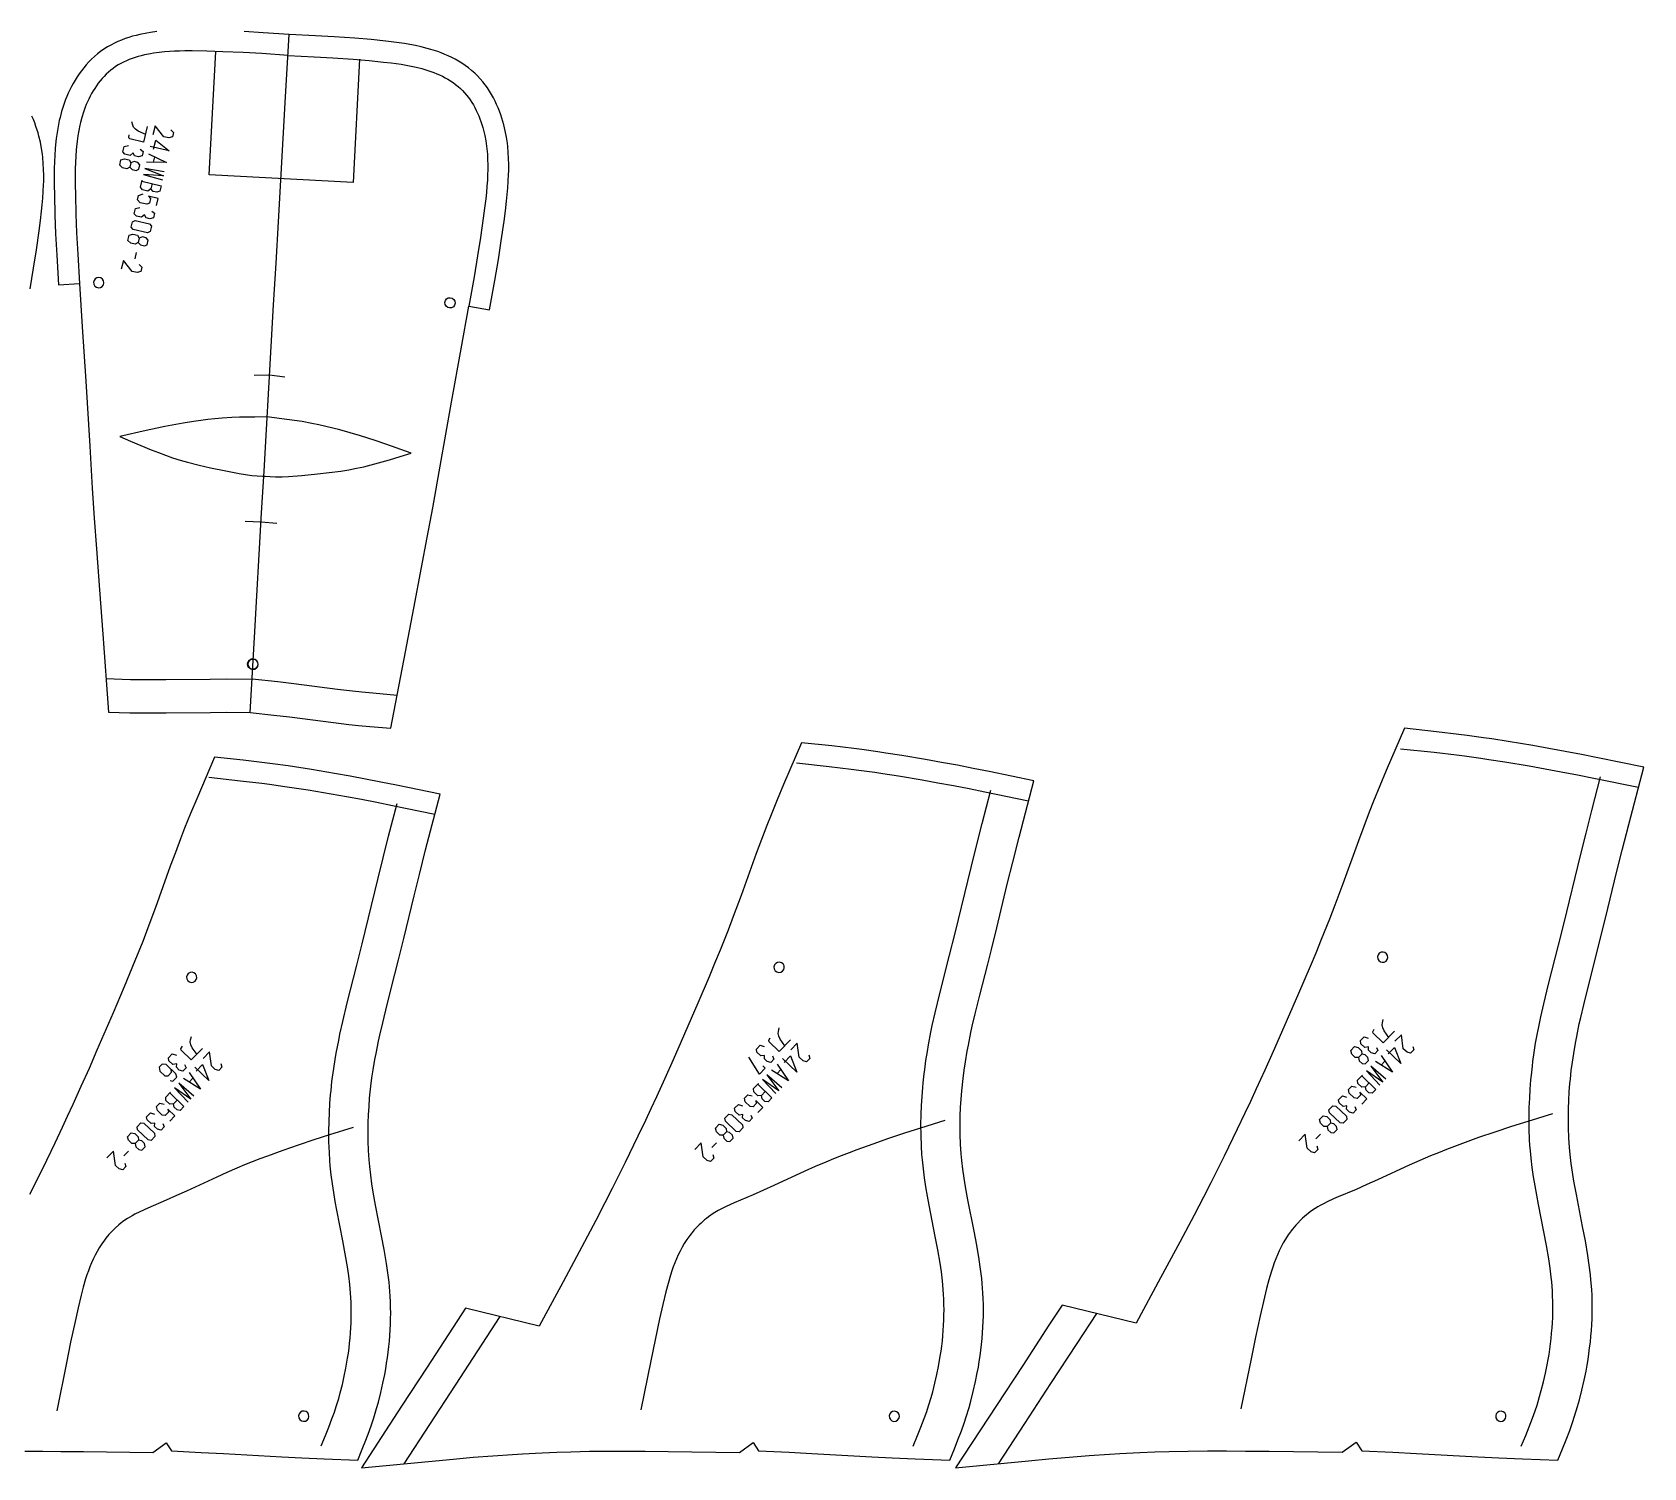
# Model space of a CAD drawing. Extents: x 870 to 2252, y -335 to 1751.
# Drawn here: x 1638.4 to 2029.8, y 709 to 1057.7 of the extents above; entities that cross this region are included whole.
import ezdxf

# ---------------------------------------------------------------- set-up
doc = ezdxf.new("R2010")
doc.units = 0

msp = doc.modelspace()

# ---------------------------------------------------------------- linework, layer by layer
for points in [[(1668.690918, 1057.890137), (1667.159546, 1057.68103), (1666.24231, 1057.528442), (1664.55481, 1057.18689), (1663.64563, 1056.966431), (1662.764648, 1056.726807), (1661.883301, 1056.458862), (1661.00293, 1056.160278), (1660.125488, 1055.829346), (1659.252319, 1055.463867), (1658.385742, 1055.061401), (1657.527466, 1054.619995), (1656.680176, 1054.136963), (1655.846802, 1053.610962), (1655.032715, 1053.041138), (1654.267944, 1052.448608), (1653.537598, 1051.826782), (1652.841309, 1051.178223), (1652.178589, 1050.505737), (1651.548218, 1049.811523), (1650.949463, 1049.098145), (1650.381714, 1048.367432), (1649.843506, 1047.621338), (1649.334473, 1046.861572), (1648.853882, 1046.090088), (1648.400391, 1045.308105), (1647.973999, 1044.517456), (1647.573364, 1043.719238), (1647.198608, 1042.915405), (1646.849854, 1042.110107), (1646.5448, 1041.352417), (1646.026855, 1039.923218), (1645.569702, 1038.461182), (1645.184814, 1037.021729), (1645.001343, 1036.244385), (1644.704468, 1034.811279), (1644.455444, 1033.360229), (1644.253662, 1031.915771), (1644.084839, 1030.380859), (1644.008423, 1029.515503), (1643.896851, 1027.881592), (1643.823975, 1026.245605), (1643.783813, 1024.626953), (1643.769775, 1023.020386), (1643.782959, 1020.663513), (1643.822632, 1018.137268), (1643.938843, 1013.334717), (1644.117676, 1008.754028), (1644.393555, 1003.552185), (1644.847046, 996.330933), (1649.937012, 996.650574), (1650.602905, 986.129578), (1651.428711, 972.977966), (1652.400146, 957.19458), (1653.021362, 946.977966), (1653.487793, 939.681946), (1654.007568, 932.229797), (1654.748047, 922.236023), (1655.545166, 911.47406), (1656.941528, 892.590149), (1662.104614, 892.434021), (1664.842163, 892.380615), (1667.180176, 892.359497), (1670.941406, 892.373047), (1681.688232, 892.50824), (1685.539063, 892.516724), (1691.345581, 892.494507), (1697.116211, 891.848633), (1700.94043, 891.397339), (1711.600586, 890.026855), (1715.335327, 889.58075), (1717.660156, 889.332703), (1720.385376, 889.070923), (1725.532349, 888.632141), (1729.091675, 907.230042), (1731.121338, 917.828857), (1733.006348, 927.671204), (1734.380005, 935.014038), (1735.682617, 942.208008), (1737.474854, 952.285339), (1740.255249, 967.852234), (1742.588501, 980.821533), (1744.460083, 991.196045), (1749.479492, 990.293152), (1750.76062, 997.414368), (1751.633057, 1002.549805), (1752.337646, 1007.079651), (1753.005615, 1011.836853), (1753.335449, 1014.341858), (1753.619629, 1016.681519), (1753.790405, 1018.279053), (1753.936646, 1019.891602), (1754.052612, 1021.525146), (1754.129761, 1023.160889), (1754.153198, 1024.029541), (1754.161987, 1025.573608), (1754.12793, 1027.031738), (1754.047363, 1028.501587), (1753.917358, 1029.959351), (1753.824463, 1030.752808), (1753.607788, 1032.226807), (1753.321777, 1033.731812), (1752.97168, 1035.211182), (1752.755737, 1035.998779), (1752.501953, 1036.838867), (1752.222168, 1037.680542), (1751.916016, 1038.519531), (1751.583374, 1039.353882), (1751.2229, 1040.182983), (1750.834229, 1041.004639), (1750.415771, 1041.817993), (1749.967163, 1042.620972), (1749.487305, 1043.411987), (1748.974487, 1044.189575), (1748.428223, 1044.95166), (1747.847168, 1045.695923), (1747.230103, 1046.420288), (1746.576172, 1047.121948), (1745.884521, 1047.798584), (1745.141357, 1048.458252), (1744.374146, 1049.07666), (1743.588135, 1049.653931), (1742.786255, 1050.191162), (1741.97168, 1050.690552), (1741.146362, 1051.154053), (1740.312988, 1051.58374), (1739.472656, 1051.981567), (1738.62793, 1052.349243), (1737.780396, 1052.688477), (1736.902588, 1053.011963), (1735.265625, 1053.54541), (1734.372192, 1053.802612), (1732.874756, 1054.186401), (1731.513184, 1054.488525), (1730.171387, 1054.748047), (1728.845093, 1054.971802), (1727.535156, 1055.165771), (1726.236084, 1055.336182), (1724.329224, 1055.556641), (1720.724121, 1055.919556), (1716.745483, 1056.261108), (1711.783691, 1056.612671), (1707.195923, 1056.876465), (1700.848877, 1057.180908), (1694.508667, 1057.608521), (1689.921265, 1057.874146)], [(1691.345581, 892.494507), (1692.395752, 910.692566), (1692.978516, 920.792297), (1693.561401, 930.89209), (1694.144165, 940.991882), (1694.727051, 951.091553), (1695.309814, 961.191406), (1695.892578, 971.291138), (1696.475464, 981.39093), (1697.058105, 991.490601), (1697.640869, 1001.590393), (1698.223755, 1011.690125), (1698.806641, 1021.789978), (1699.389282, 1031.889648), (1699.97229, 1041.989502), (1700.848877, 1057.180908)], [(1700.555176, 1052.089233), (1694.189819, 1052.518433), (1689.660156, 1052.780762), (1684.762573, 1052.999146), (1680.84668, 1053.115234), (1677.298828, 1053.168213), (1675.455933, 1053.168579), (1674.227051, 1053.150024), (1672.997437, 1053.111084), (1671.766357, 1053.046997), (1670.533569, 1052.953613), (1669.29834, 1052.825806), (1667.923096, 1052.637939), (1667.166992, 1052.512207), (1665.661865, 1052.20752), (1664.915771, 1052.026733), (1664.176025, 1051.825439), (1663.444458, 1051.602905), (1662.722046, 1051.358032), (1662.010742, 1051.089722), (1661.31189, 1050.797119), (1660.626953, 1050.479248), (1659.957764, 1050.134888), (1659.30542, 1049.763062), (1658.671997, 1049.363281), (1658.05835, 1048.933716), (1657.484497, 1048.489014), (1656.930786, 1048.017578), (1656.397339, 1047.52063), (1655.883911, 1046.999878), (1655.390747, 1046.456787), (1654.917603, 1045.893066), (1654.4646, 1045.310181), (1654.031494, 1044.709595), (1653.618408, 1044.092896), (1653.22522, 1043.461792), (1652.851807, 1042.817993), (1652.498413, 1042.162598), (1652.164551, 1041.497437), (1651.850586, 1040.824097), (1651.55603, 1040.143921), (1651.309204, 1039.53064), (1650.860474, 1038.292603), (1650.469238, 1037.040771), (1650.131104, 1035.776978), (1649.981079, 1035.141113), (1649.716064, 1033.862305), (1649.495483, 1032.576172), (1649.315063, 1031.28418), (1649.160278, 1029.877319), (1649.09314, 1029.11731), (1648.989136, 1027.594604), (1648.921265, 1026.069092), (1648.883423, 1024.54126), (1648.869751, 1023.012146), (1648.882813, 1020.717712), (1648.921509, 1018.238892), (1649.036499, 1013.495911), (1649.21228, 1008.988586), (1649.485107, 1003.847168), (1649.937012, 996.650574)], [(1717.94751, 1051.18103), (1716.386963, 1021.221619), (1681.434448, 1023.042114), (1682.994751, 1053.001465)], [(1700.554932, 1052.089233), (1706.927246, 1051.783447), (1711.457153, 1051.523071), (1716.347168, 1051.176514), (1720.250488, 1050.841431), (1723.780884, 1050.486084), (1725.611694, 1050.274292), (1726.830078, 1050.114624), (1728.047119, 1049.934326), (1729.262573, 1049.729248), (1730.476563, 1049.494507), (1731.688843, 1049.225586), (1733.033447, 1048.880859), (1733.77002, 1048.668823), (1735.230103, 1048.193115), (1735.950439, 1047.927612), (1736.661987, 1047.642578), (1737.363281, 1047.337524), (1738.052734, 1047.011108), (1738.728516, 1046.662842), (1739.38916, 1046.291748), (1740.032959, 1045.897095), (1740.657959, 1045.478149), (1741.263184, 1045.033813), (1741.846313, 1044.563599), (1742.406494, 1044.066406), (1742.925537, 1043.558716), (1743.421387, 1043.026733), (1743.894165, 1042.47168), (1744.344238, 1041.895264), (1744.771729, 1041.299072), (1745.176636, 1040.684692), (1745.559692, 1040.053589), (1745.920776, 1039.407104), (1746.260254, 1038.746948), (1746.578247, 1038.074951), (1746.875122, 1037.392334), (1747.150757, 1036.700806), (1747.405884, 1036.001587), (1747.640259, 1035.296509), (1747.854614, 1034.587036), (1748.029541, 1033.949463), (1748.332642, 1032.667969), (1748.577515, 1031.379517), (1748.767822, 1030.085083), (1748.843872, 1029.436279), (1748.959839, 1028.13562), (1749.031006, 1026.83252), (1749.061646, 1025.52832), (1749.053711, 1024.113159), (1749.032959, 1023.350281), (1748.96106, 1021.825745), (1748.853027, 1020.30249), (1748.714844, 1018.780518), (1748.55249, 1017.260071), (1748.275757, 1014.9823), (1747.952026, 1012.524353), (1747.292358, 1007.82605), (1746.599121, 1003.368896), (1745.736694, 998.292969), (1744.460083, 991.196045)], [(1637.899292, 995.375305), (1638.751709, 1000.408386), (1639.439941, 1004.848389), (1640.092651, 1009.510742), (1640.415161, 1011.966248), (1640.692871, 1014.259888), (1640.859985, 1015.826355), (1641.003296, 1017.407898), (1641.116699, 1019.010376), (1641.192505, 1020.61499), (1641.215576, 1021.467468), (1641.224609, 1022.9823), (1641.191528, 1024.413086), (1641.113403, 1025.855713), (1640.986694, 1027.286499), (1640.895874, 1028.06604), (1640.684692, 1029.513062), (1640.405273, 1030.991333), (1640.063721, 1032.444092), (1639.843384, 1033.252197), (1639.343872, 1034.836426), (1639.032959, 1035.693359), (1638.708252, 1036.512817), (1638.356201, 1037.327515)], [(1666.384033, 1034.843994), (1665.492676, 1031.053589), (1662.170776, 1031.834717), (1661.91272, 1032.075073), (1661.945068, 1032.786743)], [(1666.018555, 1032.907471), (1664.182129, 1033.698853), (1663.528198, 1034.167114), (1663.064819, 1034.680664), (1662.856689, 1035.134033), (1662.601074, 1035.958252)], [(1672.1073, 1033.992432), (1672.768677, 1033.365112), (1672.513428, 1032.279053), (1671.646729, 1032.033447), (1670.411499, 1032.323853), (1668.256836, 1035.010254), (1667.746094, 1032.838257)], [(1664.670776, 1029.27832), (1665.362305, 1028.778687), (1665.106812, 1027.692627), (1664.240112, 1027.447021), (1663.303223, 1027.667358), (1662.937256, 1028.405151), (1662.213379, 1027.811279), (1660.935791, 1028.111694), (1660.439697, 1028.677734), (1660.745117, 1029.976685), (1661.787354, 1030.203613)], [(1667.913818, 1029.347168), (1668.424683, 1031.519165), (1671.719238, 1028.901855), (1667.077026, 1029.993408)], [(1662.165771, 1024.932617), (1662.704468, 1024.356567), (1663.641357, 1024.13623), (1664.337769, 1024.421875), (1664.59314, 1025.507935), (1664.102051, 1026.095337), (1663.165161, 1026.315552), (1662.421021, 1026.018555), (1662.165771, 1024.932617), (1661.444336, 1024.540405), (1660.337036, 1024.800781), (1659.670532, 1025.406982), (1659.976074, 1026.705933), (1660.847778, 1026.972778), (1661.955078, 1026.712524), (1662.421021, 1026.018555)], [(1671.055298, 1026.078125), (1666.182739, 1026.190308)], [(1666.643433, 1028.149292), (1671.055298, 1026.078125)], [(1668.096558, 1027.44812), (1667.791016, 1026.14917)], [(1665.085083, 1021.522583), (1669.727295, 1020.430908), (1669.421875, 1019.132019), (1668.725464, 1018.846313), (1667.788574, 1019.066711), (1667.249756, 1019.642761), (1666.503418, 1019.144226), (1665.225708, 1019.44458), (1664.754639, 1020.117188), (1665.140259, 1021.756775)], [(1670.516479, 1023.786926), (1665.819214, 1024.644287), (1670.286011, 1022.807373), (1665.463745, 1023.132385), (1670.055786, 1021.82782)], [(1668.592651, 1015.605652), (1668.998291, 1017.330505), (1666.698364, 1017.871399), (1667.194458, 1017.305237), (1666.939209, 1016.219177), (1666.242798, 1015.933594), (1664.666992, 1016.304016), (1664.025635, 1017.016724), (1664.281006, 1018.102722), (1665.348145, 1018.436096)], [(1667.555298, 1020.941711), (1667.249756, 1019.642761)], [(1667.462646, 1014.23999), (1668.154053, 1013.740295), (1667.89856, 1012.654358), (1667.03186, 1012.408752), (1666.094971, 1012.629028), (1665.729126, 1013.366699), (1665.005127, 1012.772949), (1663.727661, 1013.073364), (1663.231323, 1013.639404), (1663.536987, 1014.938416), (1664.578979, 1015.165283)], [(1662.46228, 1010.368652), (1662.767822, 1011.667664), (1663.469238, 1011.974609), (1666.918823, 1011.163391), (1667.409912, 1010.57605), (1667.104492, 1009.277039), (1666.408081, 1008.991394), (1662.958374, 1009.802551), (1662.46228, 1010.368652)], [(1664.188354, 1006.623474), (1664.727051, 1006.047424), (1665.664063, 1005.827087), (1666.360474, 1006.112793), (1666.615723, 1007.19873), (1666.124634, 1007.786072), (1665.187744, 1008.006409), (1664.443726, 1007.709534), (1664.188354, 1006.623474), (1663.467041, 1006.231384), (1662.359619, 1006.491699), (1661.693237, 1007.097839), (1661.998657, 1008.396851), (1662.870483, 1008.663757), (1663.977661, 1008.40332), (1664.443726, 1007.709534)], [(1664.416016, 1001.284668), (1665.077515, 1000.657166), (1664.822144, 999.571228), (1663.955444, 999.3255), (1662.720215, 999.615967), (1660.565552, 1002.302429), (1660.05481, 1000.130432)], [(1663.70459, 1004.184509), (1663.344238, 1002.651245)], [(1655.824341, 996.84375), (1655.75415, 997.326355), (1655.504639, 997.745422), (1655.113892, 998.03717), (1654.641113, 998.156982), (1654.158447, 998.086853), (1653.73938, 997.837341), (1653.447632, 997.446533), (1653.327637, 996.973755), (1653.397949, 996.491089), (1653.647339, 996.072021), (1654.038208, 995.780273), (1654.511108, 995.660461), (1654.993652, 995.730591), (1655.41272, 995.980042), (1655.704468, 996.370911), (1655.824341, 996.84375)], [(1738.634033, 992.065125), (1738.759155, 992.53656), (1739.05542, 992.924194), (1739.477173, 993.168884), (1739.960571, 993.233704), (1740.432007, 993.108521), (1740.819458, 992.812378), (1741.064331, 992.390625), (1741.129028, 991.907227), (1741.003906, 991.43573), (1740.707764, 991.048279), (1740.286011, 990.803406), (1739.802612, 990.738647), (1739.331177, 990.863892), (1738.943604, 991.159973), (1738.698853, 991.581787), (1738.634033, 992.065125)], [(1699.754761, 973.936829), (1696.071533, 974.392151), (1692.360474, 974.363464)], [(1694.331787, 949.891357), (1696.213257, 949.769348), (1697.542358, 949.727295), (1699.096313, 949.746399), (1700.650391, 949.822449), (1703.933716, 950.077148), (1707.738281, 950.427246), (1710.58252, 950.745422), (1713.413818, 951.133667), (1715.291992, 951.441528), (1717.160645, 951.795776), (1718.953979, 952.18512), (1720.738892, 952.61676), (1722.516235, 953.084351), (1725.171265, 953.838257), (1727.817261, 954.63623), (1730.458862, 955.455933), (1724.331055, 957.618042), (1721.693848, 958.513245), (1719.929443, 959.092468), (1718.15918, 959.65387), (1715.607788, 960.422302), (1713.099976, 961.124207), (1711.420166, 961.561707), (1709.733887, 961.971985), (1708.041382, 962.353088), (1706.342651, 962.702454), (1704.019165, 963.124023), (1702.15918, 963.415588), (1700.293823, 963.676208), (1698.424805, 963.914185), (1695.487671, 964.272949), (1692.528564, 964.254333), (1690.644531, 964.233032), (1688.761475, 964.188721), (1686.880371, 964.112976), (1684.523926, 963.961548), (1682.796387, 963.809814), (1681.071167, 963.625916), (1679.348877, 963.412292), (1677.629761, 963.171082), (1675.057983, 962.762146), (1672.435059, 962.292297), (1670.611938, 961.938232), (1668.792725, 961.565918), (1666.070068, 960.979919), (1659.734375, 959.536987), (1662.264038, 958.418884), (1664.800781, 957.32196), (1667.351318, 956.267578), (1669.063232, 955.598755), (1670.786377, 954.964661), (1672.523193, 954.371521), (1674.338745, 953.804749), (1676.168823, 953.282898), (1678.93689, 952.571533), (1681.725586, 951.928284), (1685.464478, 951.142761), (1688.696777, 950.512268), (1690.231812, 950.257874), (1691.773193, 950.060303), (1693.098389, 949.949219), (1694.981323, 949.853882)], [(1697.853271, 938.393127), (1694.014038, 938.73761), (1690.160767, 938.836914)], [(1690.748047, 904.299683), (1690.873291, 904.771057), (1691.169312, 905.15863), (1691.591064, 905.403442), (1692.074463, 905.468262), (1692.545898, 905.342957), (1692.933594, 905.046875), (1693.178223, 904.625122), (1693.243042, 904.141724), (1693.11792, 903.670288), (1692.821777, 903.282715), (1692.399902, 903.037964), (1691.916504, 902.973267), (1691.445068, 903.098389), (1691.057617, 903.394531), (1690.812744, 903.816223), (1690.748047, 904.299683)], [(1693.297119, 904.152649), (1693.227051, 904.635315), (1692.977417, 905.054382), (1692.58667, 905.346069), (1692.113892, 905.465942), (1691.631226, 905.395752), (1691.212158, 905.14624), (1690.92041, 904.755432), (1690.800415, 904.282654), (1690.870728, 903.799988), (1691.120117, 903.38092), (1691.511108, 903.089172), (1691.983887, 902.96936), (1692.466553, 903.03949), (1692.885376, 903.28894), (1693.177246, 903.67981), (1693.297119, 904.152649)], [(1656.341064, 900.712036), (1662.306152, 900.531677), (1664.957642, 900.479797), (1667.202026, 900.459656), (1670.875732, 900.472778), (1681.62854, 900.608154), (1685.545776, 900.616699), (1691.812988, 900.592773)], [(1727.06311, 896.631104), (1721.116699, 897.138), (1718.477051, 897.391541), (1716.245239, 897.629639), (1712.59729, 898.065308), (1701.931519, 899.436646), (1698.041382, 899.895691), (1691.812988, 900.592773)], [(2029.794434, 879.161438), (2018.636108, 881.448242), (2014.650391, 882.239014), (2010.719116, 882.995972), (2006.777954, 883.727966), (2002.821411, 884.432251), (1996.887817, 885.423645), (1992.913208, 886.039185), (1990.907959, 886.333862), (1986.930786, 886.884338), (1984.912964, 887.145447), (1979.437866, 887.796387), (1971.661011, 888.632141), (1967.273804, 878.401123), (1965.699341, 874.659119), (1964.163818, 870.902039), (1963.111084, 868.237793), (1961.788574, 864.782471), (1960.496948, 861.31488), (1956.694214, 850.883545), (1954.762085, 845.67981), (1953.462402, 842.29126), (1951.490479, 837.331726), (1950.140991, 834.039124), (1948.768188, 830.755859), (1945.968506, 824.211487), (1941.821167, 814.731445), (1939.789429, 810.153748), (1937.736572, 805.58606), (1935.657471, 801.030518), (1934.254272, 798.001404), (1932.92981, 795.177979), (1931.060059, 791.252319), (1927.885742, 784.737488), (1924.640991, 778.257629), (1922.858276, 774.768433), (1920.585693, 770.38501), (1917.131714, 763.833679), (1912.462891, 755.131409), (1906.486084, 744.122803), (1888.555054, 748.536987), (1885.337891, 743.623962), (1878.966064, 733.893555), (1872.594116, 724.163025), (1862.67041, 709.008484), (1880.375854, 710.700134), (1885.294922, 711.152954), (1890.21521, 711.580383), (1895.137329, 711.972168), (1900.061646, 712.318054), (1902.525146, 712.470703), (1907.454224, 712.728882), (1911.076782, 712.873596), (1914.548828, 712.975464), (1919.18042, 713.062256), (1923.81311, 713.102173), (1928.440552, 713.105713), (1933.052124, 713.081787), (1938.815918, 713.023865), (1956.55835, 712.764832), (1959.934204, 715.217041), (1961.313843, 713.16095), (1968.894653, 712.801636), (1974.579468, 712.512634), (1989.511353, 711.664429), (1994.5979, 711.400452), (2000.321411, 711.148682), (2008.909302, 710.826538), (2010.055054, 713.605469), (2010.949219, 715.836548), (2011.804199, 718.08136), (2012.481934, 719.988159), (2012.999756, 721.550476), (2013.720459, 723.912476), (2014.164429, 725.498901), (2014.776733, 727.894836), (2015.325562, 730.309021), (2015.769531, 732.511536), (2016.023438, 733.9104), (2016.256104, 735.313416), (2016.466675, 736.720154), (2016.654663, 738.130005), (2016.819458, 739.542542), (2016.960449, 740.957153), (2017.077026, 742.373413), (2017.168579, 743.790771), (2017.234497, 745.208557), (2017.274048, 746.626526), (2017.286987, 748.043945), (2017.272339, 749.460266), (2017.229614, 750.875305), (2017.158203, 752.288086), (2016.973755, 754.66156), (2016.85376, 755.845825), (2016.564697, 758.2099), (2016.219116, 760.568726), (2015.618286, 764.098572), (2014.950317, 767.620972), (2013.420898, 775.369446), (2012.832275, 778.61554), (2012.479614, 780.783875), (2012.169189, 782.957031), (2011.910156, 785.136292), (2011.750732, 786.819336), (2011.590698, 789.187805), (2011.500732, 791.561951), (2011.477173, 793.938965), (2011.511353, 796.166687), (2011.590088, 798.243408), (2011.712646, 800.317932), (2011.878052, 802.389465), (2011.976318, 803.423706), (2012.203369, 805.489075), (2012.470093, 807.549194), (2012.775391, 809.603394), (2013.214233, 812.190613), (2013.506104, 813.749451), (2014.14209, 816.856628), (2014.48291, 818.405579), (2015.20166, 821.496399), (2016.346802, 826.118896), (2018.322144, 833.809326), (2019.229858, 837.411987), (2020.5625, 842.821228), (2023.195679, 853.643005), (2024.535156, 859.047791), (2026.138672, 865.309875), (2029.794434, 879.161438)], [(1881.700928, 875.895264), (1870.819214, 878.132141), (1866.931641, 878.905945), (1863.097046, 879.646362), (1859.252563, 880.362488), (1855.392822, 881.051514), (1849.604614, 882.02124), (1845.727173, 882.623291), (1843.770264, 882.91156), (1839.890259, 883.449829), (1837.921021, 883.705139), (1832.579956, 884.34137), (1825.228516, 885.132629), (1820.886108, 874.962463), (1819.350708, 871.297974), (1817.853394, 867.618713), (1816.826172, 865.008545), (1815.5354, 861.622375), (1814.27478, 858.224304), (1810.562744, 848.002319), (1808.676636, 842.903076), (1807.407593, 839.582275), (1805.481689, 834.721313), (1804.163696, 831.494141), (1802.822876, 828.27594), (1800.088501, 821.861206), (1796.038818, 812.569031), (1794.05542, 808.082153), (1792.051392, 803.604797), (1790.021729, 799.139343), (1788.651978, 796.170166), (1787.359009, 793.402466), (1785.533813, 789.554565), (1782.434937, 783.168396), (1779.267334, 776.816406), (1777.5271, 773.396545), (1775.309204, 769.100708), (1771.93811, 762.67981), (1767.38147, 754.150635), (1761.564209, 743.390137), (1743.688599, 747.805603), (1734.351074, 733.483582), (1728.133423, 723.947083), (1718.393921, 709.008484), (1740.693359, 711.125366), (1745.491943, 711.545837), (1750.29248, 711.931335), (1755.095215, 712.271912), (1757.497803, 712.422302), (1762.305176, 712.676941), (1765.838257, 712.820007), (1769.224487, 712.920898), (1773.741333, 713.007507), (1778.259521, 713.048279), (1782.772583, 713.053284), (1787.27002, 713.031372), (1792.891113, 712.97644), (1810.194702, 712.728577), (1813.487793, 715.132507), (1814.832642, 713.118408), (1822.225708, 712.768799), (1827.769775, 712.487488), (1842.332031, 711.661377), (1847.292603, 711.404358), (1852.874512, 711.159607), (1861.249756, 710.846863), (1862.368286, 713.570313), (1863.240723, 715.756714), (1864.075439, 717.956543), (1864.737183, 719.825134), (1865.242554, 721.356262), (1865.946411, 723.671082), (1866.380005, 725.225708), (1866.977661, 727.573425), (1867.513916, 729.938904), (1867.94751, 732.097107), (1868.195679, 733.467773), (1868.423096, 734.842651), (1868.628906, 736.221069), (1868.812744, 737.602661), (1868.973999, 738.986694), (1869.111938, 740.372803), (1869.226074, 741.760437), (1869.315918, 743.149231), (1869.380615, 744.538391), (1869.419678, 745.927734), (1869.432739, 747.31665), (1869.418823, 748.704529), (1869.377808, 750.091003), (1869.30835, 751.475403), (1869.129272, 753.800781), (1869.012573, 754.960999), (1868.731567, 757.277161), (1868.395386, 759.588257), (1867.810547, 763.046936), (1867.1604, 766.498352), (1865.671387, 774.090454), (1865.098511, 777.270996), (1864.755127, 779.395447), (1864.453247, 781.524658), (1864.20105, 783.659851), (1864.046387, 785.308716), (1863.890991, 787.629517), (1863.804199, 789.95575), (1863.78186, 792.284851), (1863.81604, 794.467651), (1863.893555, 796.502502), (1864.013672, 798.535156), (1864.175781, 800.565002), (1864.494019, 803.602173), (1864.754761, 805.620911), (1865.053223, 807.633911), (1865.481934, 810.168945), (1865.76709, 811.696411), (1866.38855, 814.741089), (1866.721313, 816.258972), (1867.42334, 819.287659), (1868.54187, 823.817383), (1870.470947, 831.35376), (1871.3573, 834.884033), (1872.658813, 840.184692), (1875.230469, 850.789185), (1876.538574, 856.085449), (1878.104492, 862.221863), (1881.700928, 875.895264)], [(1737.513428, 872.644836), (1726.909058, 874.831726), (1723.119019, 875.58844), (1719.381226, 876.312561), (1715.633667, 877.012695), (1711.870605, 877.686523), (1706.221191, 878.63562), (1700.552124, 879.503113), (1696.756226, 880.030945), (1694.835571, 880.280457), (1689.628662, 880.901917), (1682.701538, 881.648743), (1678.404663, 871.539673), (1676.908447, 867.952454), (1675.449341, 864.351257), (1674.447754, 861.794983), (1673.188721, 858.477966), (1671.958984, 855.149353), (1668.337769, 845.136841), (1666.497437, 840.142151), (1665.259033, 836.888977), (1663.379028, 832.126648), (1662.092773, 828.964844), (1660.784058, 825.811707), (1658.11499, 819.526611), (1654.16272, 810.422302), (1652.227783, 806.026062), (1650.272461, 801.639282), (1648.292114, 797.263916), (1646.955933, 794.354431), (1645.694336, 791.642639), (1643.914063, 787.872498), (1640.890625, 781.615112), (1637.799927, 775.39093)], [(2028.491089, 874.222656), (2017.62793, 876.448792), (2013.672119, 877.233704), (2009.771362, 877.984802), (2005.865479, 878.710205), (2001.954346, 879.406494), (1996.077271, 880.388428), (1992.1521, 880.996338), (1990.187622, 881.284973), (1986.253906, 881.829407), (1984.284668, 882.084229), (1978.864136, 882.72876), (1970.722168, 883.60376)], [(1736.21875, 867.704529), (1725.894653, 869.833679), (1722.13501, 870.58429), (1718.427734, 871.302429), (1714.715942, 871.995911), (1710.998657, 872.66156), (1705.413086, 873.599976), (1699.815308, 874.456543), (1696.076538, 874.976379), (1694.204956, 875.219604), (1689.053101, 875.834534), (1681.314331, 876.668701)], [(1880.401733, 870.95575), (1869.807983, 873.133423), (1865.950439, 873.901245), (1862.146484, 874.635742), (1858.337402, 875.345276), (1854.523438, 876.026062), (1848.791992, 876.986206), (1844.964233, 877.580627), (1843.048218, 877.862976), (1839.212036, 878.395142), (1837.291626, 878.644043), (1832.005371, 879.273743), (1824.065063, 880.128418)], [(2000.044922, 714.243103), (2001.130615, 716.868896), (2001.976807, 718.977356), (2002.785156, 721.099304), (2003.409546, 722.857788), (2003.869141, 724.24585), (2004.510254, 726.344055), (2004.905762, 727.753113), (2005.45166, 729.88092), (2005.942017, 732.024963), (2006.343872, 734.008606), (2006.575317, 735.278809), (2006.787109, 736.552979), (2006.978516, 737.830444), (2007.14917, 739.110901), (2007.298706, 740.393799), (2007.426392, 741.678711), (2007.531616, 742.965149), (2007.61438, 744.252625), (2007.673706, 745.540527), (2007.709229, 746.828552), (2007.720703, 748.116211), (2007.707275, 749.402771), (2007.668701, 750.688171), (2007.604126, 751.971558), (2007.431641, 754.195862), (2007.31897, 755.305603), (2007.047119, 757.520752), (2006.721802, 759.730835), (2006.156372, 763.038208), (2005.528809, 766.338745), (2004.212036, 772.998901), (2003.790527, 775.231323), (2003.393921, 777.466248), (2003.030396, 779.704834), (2002.709595, 781.948242), (2002.439819, 784.197693), (2002.266968, 785.994812), (2002.164307, 787.336365), (2002.083252, 788.679993), (2001.982666, 791.372009), (2001.959229, 794.067505), (2002.000244, 796.536072), (2002.087036, 798.775757), (2002.21936, 801.013123), (2002.396973, 803.24707), (2002.502319, 804.362488), (2002.745728, 806.589661), (2002.883667, 807.701233), (2003.191528, 809.919495), (2003.540894, 812.130859), (2003.821411, 813.738403), (2004.440552, 816.942261), (2004.775879, 818.539063), (2005.489624, 821.724182), (2006.642334, 826.485596), (2009.073853, 835.982666), (2010.437622, 841.407776), (2014.420532, 857.699524), (2015.766357, 863.124695), (2017.16626, 868.630859), (2019.303223, 876.881836)], [(1852.385376, 714.263428), (1853.443726, 716.83374), (1854.268555, 718.897461), (1855.056519, 720.974365), (1855.664795, 722.694763), (1856.112305, 724.051697), (1856.736328, 726.102661), (1857.121338, 727.479797), (1857.65271, 729.559509), (1858.130249, 731.654846), (1858.521851, 733.594177), (1858.953979, 736.082275), (1859.140747, 737.33136), (1859.307251, 738.583496), (1859.453247, 739.837952), (1859.577881, 741.09436), (1859.680786, 742.352173), (1859.761719, 743.611084), (1859.819824, 744.870361), (1859.854858, 746.129822), (1859.866333, 747.388916), (1859.853882, 748.647034), (1859.81665, 749.90387), (1859.754517, 751.158875), (1859.58728, 753.334961), (1859.478027, 754.420776), (1859.214233, 756.588013), (1858.898193, 758.750427), (1858.348877, 761.986572), (1857.739014, 765.216064), (1856.24939, 772.835938), (1855.849854, 775.025757), (1855.478516, 777.218567), (1855.144165, 779.415466), (1854.855469, 781.617737), (1854.620728, 783.826233), (1854.51001, 785.142822), (1854.383545, 787.121765), (1854.285889, 789.765869), (1854.263916, 792.413391), (1854.304932, 794.837036), (1854.390259, 797.034851), (1854.520264, 799.230286), (1854.694458, 801.422668), (1854.797729, 802.517151), (1855.036377, 804.70282), (1855.171509, 805.793579), (1855.4729, 807.97052), (1855.814941, 810.140686), (1856.089233, 811.716858), (1856.694458, 814.857849), (1857.022339, 816.423401), (1857.720093, 819.546387), (1858.846313, 824.214966), (1861.222656, 833.526917), (1862.554688, 838.843628), (1866.444946, 854.809448), (1867.759155, 860.126221), (1869.126465, 865.524902), (1871.213867, 873.614929)], [(1636.612183, 713.01001), (1641.010864, 713.016418), (1645.394043, 712.996521), (1650.872803, 712.944824), (1667.737183, 712.70813), (1670.94751, 715.063599), (1672.257813, 713.09137), (1679.463135, 712.751648), (1684.866577, 712.478088), (1699.059082, 711.674072), (1703.893677, 711.424133), (1709.33374, 711.18634), (1717.496582, 710.882935), (1718.587769, 713.550781), (1719.438965, 715.692627), (1720.253052, 717.847473), (1720.898682, 719.677795), (1721.391846, 721.177795), (1722.078735, 723.445374), (1722.501831, 724.968079), (1723.084961, 727.267639), (1723.608398, 729.584412), (1724.03186, 731.698364), (1724.274292, 733.041077), (1724.496216, 734.387634), (1724.69751, 735.737732), (1724.877197, 737.090759), (1725.034668, 738.446411), (1725.169678, 739.804016), (1725.281494, 741.163086), (1725.369385, 742.523254), (1725.433105, 743.883972), (1725.471558, 745.24469), (1725.484619, 746.60498), (1725.471802, 747.964355), (1725.432129, 749.322388), (1725.36499, 750.678406), (1725.191162, 752.955505), (1725.077759, 754.091858), (1724.804688, 756.360168), (1724.477783, 758.623596), (1723.909302, 762.010925), (1723.276489, 765.391235), (1721.828125, 772.827148), (1721.270874, 775.9422), (1720.937134, 778.022766), (1720.643433, 780.108093), (1720.398438, 782.199036), (1720.248413, 783.813965), (1720.097412, 786.086914), (1720.013672, 788.365295), (1719.992798, 790.646362), (1720.026855, 792.78418), (1720.103027, 794.777161), (1720.220947, 796.768127), (1720.379639, 798.756165), (1720.690918, 801.730896), (1720.945923, 803.708252), (1721.237427, 805.679993), (1721.65625, 808.163025), (1721.934692, 809.659058), (1722.54126, 812.641174), (1722.866211, 814.12793), (1723.551514, 817.094543), (1724.643066, 821.531616), (1726.525879, 828.913757), (1727.390869, 832.371826), (1728.661499, 837.563721), (1731.171509, 847.950989), (1732.448364, 853.138733), (1733.976807, 859.149536), (1737.513428, 872.644836)], [(1708.632202, 714.2995), (1709.663086, 716.814209), (1710.466797, 718.833435), (1711.234009, 720.865234), (1711.826172, 722.547424), (1712.261475, 723.873108), (1712.868652, 725.876831), (1713.243042, 727.222168), (1713.760254, 729.253723), (1714.224976, 731.300293), (1714.606201, 733.195435), (1715.0271, 735.627197), (1715.209351, 736.848083), (1715.371582, 738.071777), (1715.513672, 739.297791), (1715.63562, 740.525696), (1715.736206, 741.755005), (1715.815308, 742.985168), (1715.872192, 744.215942), (1715.90686, 745.446777), (1715.918457, 746.677307), (1715.906494, 747.90686), (1715.871216, 749.135315), (1715.810913, 750.361877), (1715.649292, 752.489807), (1715.543457, 753.551575), (1715.287476, 755.671021), (1714.980957, 757.785767), (1714.44751, 760.950623), (1713.855591, 764.10907), (1712.40625, 771.572632), (1712.017456, 773.718872), (1711.655884, 775.867981), (1711.330566, 778.020935), (1711.049316, 780.179016), (1710.821167, 782.343262), (1710.713135, 783.636047), (1710.590332, 785.579224), (1710.495605, 788.175476), (1710.474976, 790.774902), (1710.515869, 793.153564), (1710.599976, 795.309509), (1710.727417, 797.463257), (1710.898438, 799.613831), (1710.999634, 800.6875), (1711.233398, 802.831543), (1711.365601, 803.901611), (1711.660645, 806.037354), (1711.995239, 808.16626), (1712.263428, 809.710815), (1712.85498, 812.789185), (1713.175293, 814.323547), (1713.856567, 817.384338), (1714.956787, 821.960083), (1717.277832, 831.087036), (1718.577759, 836.295166), (1722.37561, 851.935059), (1723.658447, 857.143433), (1724.993408, 862.434692), (1727.030884, 870.363647)], [(1967.631714, 832.947998), (1967.571411, 833.432007), (1967.330566, 833.856079), (1966.945679, 834.155762), (1966.475464, 834.285278), (1965.991577, 834.224976), (1965.567505, 833.98407), (1965.267944, 833.599182), (1965.138184, 833.129028), (1965.198608, 832.644958), (1965.439453, 832.220947), (1965.824341, 831.921387), (1966.294434, 831.79187), (1966.778564, 831.852112), (1967.202637, 832.092957), (1967.502197, 832.477783), (1967.631714, 832.947998)], [(1821.065063, 830.490601), (1821.004761, 830.974487), (1820.763916, 831.39856), (1820.379028, 831.698242), (1819.908813, 831.82782), (1819.424805, 831.767456), (1819.000732, 831.52655), (1818.701172, 831.141724), (1818.571655, 830.67157), (1818.631958, 830.187561), (1818.872925, 829.763489), (1819.257568, 829.463867), (1819.727905, 829.334351), (1820.211792, 829.394653), (1820.635864, 829.635498), (1820.935547, 830.020264), (1821.065063, 830.490601)], [(1678.404663, 828.048828), (1678.34436, 828.532776), (1678.103394, 828.956848), (1677.71875, 829.25647), (1677.248413, 829.385986), (1676.764282, 829.325745), (1676.340332, 829.084839), (1676.040894, 828.699951), (1675.911255, 828.229797), (1675.971558, 827.745789), (1676.212402, 827.321716), (1676.597168, 827.022095), (1677.067505, 826.892578), (1677.551514, 826.95282), (1677.975586, 827.193726), (1678.275269, 827.578552), (1678.404663, 828.048828)], [(1821.239746, 811.472656), (1820.065552, 813.091125), (1819.742798, 813.82782), (1819.606689, 814.506104), (1819.659546, 815.002014), (1819.860718, 815.841125)], [(1969.226685, 815.030579), (1966.523804, 812.227661), (1964.067261, 814.596252), (1963.968384, 814.934814), (1964.359741, 815.529846)], [(1967.923096, 813.552612), (1966.748657, 815.171082), (1966.425903, 815.907776), (1966.289795, 816.58606), (1966.342651, 817.082031), (1966.544067, 817.921082)], [(1973.711548, 811.374512), (1973.959473, 810.497253), (1973.185303, 809.694214), (1972.314697, 809.925842), (1971.401367, 810.806458), (1970.921509, 814.216675), (1969.372803, 812.610596)], [(1679.766479, 810.886414), (1677.063965, 808.083313), (1674.607422, 810.452026), (1674.508423, 810.790588), (1674.899902, 811.38562)], [(1678.463135, 809.408447), (1677.288696, 811.026855), (1676.965942, 811.76355), (1676.829956, 812.441833), (1676.882813, 812.937805), (1677.083984, 813.776855)], [(1818.227295, 809.041565), (1818.566406, 808.258667), (1817.791992, 807.455627), (1816.921387, 807.687317), (1816.228516, 808.355286), (1816.290894, 809.176392), (1815.365234, 809.035767), (1814.42041, 809.946838), (1814.283203, 810.686951), (1815.209473, 811.647461), (1816.221069, 811.31012)], [(1822.543579, 812.950623), (1819.840698, 810.147644), (1817.384155, 812.516296), (1817.285278, 812.854797), (1817.676636, 813.449829)], [(1827.028442, 809.294617), (1827.276367, 808.417297), (1826.501953, 807.614197), (1825.63147, 807.845947), (1824.718262, 808.726563), (1824.238403, 812.136719), (1822.689697, 810.530579)], [(1960.536621, 808.665588), (1960.705444, 807.895142), (1961.398193, 807.22699), (1962.142944, 807.116882), (1962.917358, 807.919922), (1962.795166, 808.675781), (1962.102295, 809.343872), (1961.311035, 809.468628), (1960.536621, 808.665588), (1959.716187, 808.697021), (1958.897339, 809.486572), (1958.634155, 810.348083), (1959.560303, 811.308716), (1960.446045, 811.092773), (1961.265015, 810.303284), (1961.311035, 809.468628)], [(1964.9104, 811.121521), (1965.249512, 810.338684), (1964.475098, 809.535583), (1963.604492, 809.767273), (1962.911621, 810.435303), (1962.973999, 811.256409), (1962.04834, 811.115784), (1961.103516, 812.026855), (1960.966309, 812.766846), (1961.892578, 813.727478), (1962.904175, 813.390076)], [(1967.733398, 809.523743), (1969.282104, 811.129883), (1970.776978, 807.196716), (1967.344116, 810.506714)], [(1671.938354, 803.082825), (1672.606812, 802.89386), (1673.533081, 803.854431), (1673.285278, 804.731689), (1670.986206, 806.948547), (1670.024292, 807.085754), (1669.25, 806.282654), (1669.4375, 805.342346), (1670.602783, 804.21875), (1671.423096, 804.187317), (1672.273438, 805.069153), (1672.151489, 805.825012)], [(1675.450317, 806.977234), (1675.789673, 806.194336), (1675.015259, 805.391296), (1674.144653, 805.622925), (1673.451538, 806.291077), (1673.514038, 807.112183), (1672.588379, 806.971558), (1671.643677, 807.882629), (1671.506226, 808.62262), (1672.432495, 809.583252), (1673.444336, 809.245789)], [(1678.273438, 805.379517), (1679.822144, 806.985657), (1681.317139, 803.05249), (1677.884277, 806.362488)], [(1684.251465, 807.230286), (1684.499634, 806.353027), (1683.72522, 805.549988), (1682.854614, 805.781616), (1681.941162, 806.662231), (1681.461548, 810.07251), (1679.91272, 808.46637)], [(1815.89502, 806.622803), (1816.461792, 806.076172), (1815.080078, 804.643188), (1812.421631, 808.756409)], [(1819.346069, 807.06311), (1822.080566, 803.028748)], [(1821.050293, 807.443726), (1822.598999, 809.049988), (1824.093872, 805.116699), (1820.661011, 808.426758)], [(1967.130005, 803.414307), (1963.530151, 806.551086), (1966.431519, 802.689819), (1962.452026, 805.433105), (1965.73291, 801.965515)], [(1968.763672, 805.108643), (1964.632324, 807.694336)], [(1966.920166, 807.797852), (1965.993896, 806.837341)], [(1966.029297, 809.143127), (1968.763672, 805.108643)], [(1677.669922, 799.269958), (1674.069946, 802.40686), (1676.971558, 798.545593), (1672.992188, 801.288879), (1676.273071, 797.821289)], [(1679.303711, 800.964417), (1675.172485, 803.55011)], [(1677.460327, 803.653625), (1676.534058, 802.693115)], [(1676.569336, 804.998901), (1679.303711, 800.964417)], [(1814.62085, 802.162659), (1818.053833, 798.852478), (1817.127563, 797.892029), (1816.382935, 798.002197), (1815.690063, 798.670288), (1815.521362, 799.440735), (1814.625, 799.393433), (1813.680176, 800.304504), (1813.618896, 801.123352), (1814.787964, 802.335815)], [(1820.446777, 801.334351), (1816.847046, 804.471069), (1819.748291, 800.609924), (1815.768921, 803.353088), (1819.049805, 799.88562)], [(1822.080566, 803.028748), (1817.949219, 805.61438)], [(1820.236938, 805.717957), (1819.310791, 804.757324)], [(1961.304199, 804.242615), (1964.736938, 800.932495), (1963.810791, 799.971924), (1963.06604, 800.082153), (1962.373291, 800.750305), (1962.204468, 801.520691), (1961.308105, 801.47345), (1960.363281, 802.384521), (1960.302002, 803.203247), (1961.471069, 804.415771)], [(1963.130737, 802.481262), (1962.204468, 801.520691)], [(1671.843994, 800.098328), (1675.276855, 796.788269), (1674.350952, 795.827698), (1673.606201, 795.937927), (1672.913452, 796.606018), (1672.744629, 797.376465), (1671.848145, 797.329224), (1670.903442, 798.240295), (1670.842163, 799.059021), (1672.01123, 800.271545)], [(1814.613281, 795.284302), (1815.84314, 796.559814), (1814.142334, 798.199646), (1814.279663, 797.459534), (1813.505249, 796.656494), (1812.760742, 796.766724), (1811.595459, 797.89032), (1811.408081, 798.830627), (1812.182495, 799.633667), (1813.270142, 799.375)], [(1816.447632, 800.401306), (1815.521362, 799.440735)], [(1959.626953, 796.767639), (1959.966187, 795.984802), (1959.191772, 795.181702), (1958.321167, 795.413391), (1957.628418, 796.081482), (1957.690796, 796.902588), (1956.765137, 796.761963), (1955.820313, 797.672974), (1955.683105, 798.413086), (1956.609131, 799.373596), (1957.621094, 799.036255)], [(1961.296387, 797.364197), (1962.526245, 798.639771), (1960.825439, 800.279602), (1960.962769, 799.53949), (1960.188354, 798.736389), (1959.443848, 798.84668), (1958.278564, 799.970276), (1958.091187, 800.910522), (1958.865601, 801.713562), (1959.953247, 801.454956)], [(1670.167114, 792.623413), (1670.506226, 791.840637), (1669.731812, 791.037476), (1668.861206, 791.269226), (1668.168457, 791.937256), (1668.230957, 792.758362), (1667.305298, 792.617737), (1666.360229, 793.528748), (1666.223145, 794.26886), (1667.149292, 795.22937), (1668.160889, 794.892029)], [(1671.836182, 793.219971), (1673.066162, 794.495544), (1671.365601, 796.135376), (1671.502808, 795.395325), (1670.728394, 794.592163), (1669.983765, 794.702393), (1668.818359, 795.825989), (1668.631226, 796.766296), (1669.40564, 797.569336), (1670.493408, 797.310791)], [(1673.670898, 798.337036), (1672.744629, 797.376465)], [(1806.667603, 793.914368), (1807.593872, 794.875), (1808.35376, 794.780457), (1810.904663, 792.320618), (1811.026733, 791.564819), (1810.100586, 790.604309), (1809.355957, 790.714539), (1806.804932, 793.174194), (1806.667603, 793.914368)], [(1812.943848, 794.687622), (1813.283081, 793.904846), (1812.508667, 793.101685), (1811.638062, 793.333435), (1810.945313, 794.001526), (1811.007568, 794.822632), (1810.082031, 794.682007), (1809.137207, 795.593018), (1809, 796.33313), (1809.926025, 797.29364), (1810.937988, 796.956238)], [(2007.648804, 795.023865), (2001.63855, 793.147339), (1997.641479, 791.874207), (1993.659302, 790.568237), (1989.697754, 789.216064), (1985.762939, 787.804565), (1983.807617, 787.07251), (1981.860718, 786.320618), (1979.923828, 785.547485), (1977.997192, 784.750977), (1975.405151, 783.635742), (1972.826782, 782.486694), (1965.110229, 778.95282), (1962.522461, 777.784485), (1959.916016, 776.64032), (1955.200928, 774.647156), (1953.192139, 773.733582), (1951.884521, 773.074341), (1951.243286, 772.72467), (1950.611938, 772.359619), (1949.991577, 771.977173), (1949.383179, 771.575928), (1948.787964, 771.15387), (1948.31543, 770.795776), (1947.852295, 770.423401), (1946.955688, 769.639038), (1946.522461, 769.227966), (1945.687256, 768.371216), (1945.285767, 767.926575), (1944.515991, 767.007507), (1944.148193, 766.534363), (1943.447632, 765.563599), (1942.795166, 764.563904), (1942.249146, 763.641418), (1941.741211, 762.700439), (1941.268921, 761.742493), (1940.829346, 760.76886), (1940.420288, 759.781067), (1940.039307, 758.780273), (1939.683594, 757.768005), (1939.350708, 756.745605), (1938.743652, 754.675781), (1938.197754, 752.581848), (1937.449219, 749.4198), (1936.661011, 745.925903), (1935.524536, 740.699646), (1934.431641, 735.487427), (1931.977295, 723.356018)], [(1952.921265, 791.892944), (1953.089844, 791.122559), (1953.782715, 790.454407), (1954.527344, 790.344177), (1955.301636, 791.147339), (1955.179688, 791.903198), (1954.486816, 792.571228), (1953.695557, 792.696106), (1952.921265, 791.892944), (1952.100708, 791.9245), (1951.28186, 792.71405), (1951.018555, 793.575623), (1951.944824, 794.536072), (1952.830566, 794.32019), (1953.649292, 793.530579), (1953.695557, 792.696106)], [(1953.350708, 795.994385), (1954.276978, 796.954895), (1955.036865, 796.860474), (1957.587769, 794.400635), (1957.709839, 793.644836), (1956.783691, 792.684204), (1956.039185, 792.794495), (1953.488037, 795.254211), (1953.350708, 795.994385)], [(1716.354614, 791.684875), (1710.639282, 789.879028), (1706.838379, 788.654175), (1703.052124, 787.397766), (1699.285645, 786.097412), (1695.544678, 784.740479), (1693.685913, 784.036865), (1691.835327, 783.314209), (1689.994385, 782.571411), (1688.163452, 781.806335), (1685.698364, 780.734497), (1683.246826, 779.63031), (1675.910278, 776.234375), (1673.449951, 775.111206), (1670.971558, 774.010925), (1666.486572, 772.092957), (1664.575928, 771.214172), (1663.33252, 770.580627), (1662.723145, 770.244934), (1661.533447, 769.527344), (1660.955566, 769.142456), (1660.390259, 768.737976), (1659.939941, 768.393433), (1659.499023, 768.035461), (1658.645264, 767.281372), (1658.233032, 766.886414), (1657.438721, 766.063171), (1657.056885, 765.636047), (1656.324951, 764.753723), (1655.97522, 764.299683), (1655.309326, 763.368164), (1654.689697, 762.409485), (1654.169067, 761.522644), (1653.684937, 760.618286), (1653.234985, 759.697876), (1652.816162, 758.762695), (1652.426514, 757.814148), (1652.063721, 756.853333), (1651.724976, 755.881714), (1651.408081, 754.900452), (1650.830322, 752.914368), (1650.310547, 750.905579), (1649.597778, 747.872498), (1648.847168, 744.519287), (1647.763672, 739.503235), (1646.721558, 734.500366), (1644.379395, 722.855774)], [(1663.890869, 791.850037), (1664.817139, 792.810608), (1665.576782, 792.716248), (1668.127808, 790.256409), (1668.25, 789.50061), (1667.32373, 788.539978), (1666.578979, 788.650269), (1664.028076, 791.109985), (1663.890869, 791.850037)], [(1860.048706, 793.346558), (1854.185791, 791.50531), (1850.286865, 790.256287), (1846.402588, 788.975159), (1842.538574, 787.648865), (1838.700684, 786.264648), (1836.793579, 785.546875), (1834.89502, 784.809509), (1833.006104, 784.051575), (1831.126953, 783.270813), (1828.598511, 782.177307), (1826.08374, 781.050781), (1818.557129, 777.585754), (1816.032959, 776.440063), (1813.490601, 775.31781), (1808.890625, 773.362183), (1806.930908, 772.466003), (1805.655273, 771.819641), (1805.029907, 771.476868), (1803.809326, 770.744385), (1803.216309, 770.351318), (1802.635742, 769.938049), (1802.174438, 769.586731), (1801.722412, 769.221558), (1800.84729, 768.452332), (1800.424438, 768.049377), (1799.609863, 767.209351), (1799.218262, 766.773438), (1798.467285, 765.872803), (1798.108521, 765.40918), (1797.425415, 764.45813), (1796.789185, 763.478882), (1796.256104, 762.574097), (1795.76001, 761.65155), (1795.298706, 760.712341), (1794.869629, 759.757935), (1794.470459, 758.789673), (1794.098267, 757.80896), (1793.751221, 756.817017), (1793.426392, 755.815125), (1792.83374, 753.78717), (1792.301025, 751.735901), (1791.570313, 748.638245), (1790.800781, 745.214722), (1789.69104, 740.093567), (1788.623413, 734.986084), (1786.225098, 723.098083)], [(1806.237915, 789.813049), (1806.406738, 789.042664), (1807.099609, 788.374512), (1807.844238, 788.264282), (1808.61853, 789.067322), (1808.496582, 789.823181), (1807.803711, 790.491211), (1807.012329, 790.616089), (1806.237915, 789.813049), (1805.41748, 789.844543), (1804.598755, 790.634033), (1804.335449, 791.495605), (1805.261719, 792.456177), (1806.147461, 792.240295), (1806.966187, 791.450684), (1807.012329, 790.616089)], [(1663.461182, 787.748718), (1663.630005, 786.978333), (1664.322754, 786.310242), (1665.067505, 786.200012), (1665.841797, 787.003113), (1665.719604, 787.758911), (1665.026855, 788.427002), (1664.235596, 788.55188), (1663.461182, 787.748718), (1662.640625, 787.780273), (1661.821777, 788.569824), (1661.558716, 789.431396), (1662.484985, 790.391846), (1663.370605, 790.176025), (1664.189331, 789.386414), (1664.235596, 788.55188)], [(1803.706055, 785.107178), (1803.954224, 784.229919), (1803.17981, 783.42688), (1802.309204, 783.658508), (1801.395874, 784.539124), (1800.916016, 787.949341), (1799.36731, 786.343201)], [(1804.57605, 787.96344), (1803.48291, 786.829651)], [(1950.38916, 787.187195), (1950.637329, 786.309814), (1949.862915, 785.506775), (1948.99231, 785.738403), (1948.078979, 786.619141), (1947.599121, 790.029358), (1946.050415, 788.423096)], [(1951.259155, 790.043396), (1950.166016, 788.909668)], [(1660.929321, 783.042969), (1661.177124, 782.165588), (1660.403076, 781.362549), (1659.532471, 781.594177), (1658.619019, 782.474854), (1658.139282, 785.885132), (1656.590576, 784.27887)], [(1661.799316, 785.899231), (1660.706177, 784.765442)], [(1752.016724, 745.748413), (1741.13623, 729.059753), (1734.918701, 719.523254), (1728.701172, 709.986877)], [(1896.893188, 746.484375), (1892.11438, 739.186523), (1885.742432, 729.456055), (1879.370605, 719.725586), (1872.998657, 709.995239)], [(1705.628052, 721.44812), (1705.567749, 721.932068), (1705.326782, 722.35614), (1704.942139, 722.655762), (1704.471802, 722.785278), (1703.987793, 722.724976), (1703.563721, 722.484131), (1703.264282, 722.099304), (1703.134644, 721.629028), (1703.194946, 721.145081), (1703.435913, 720.721008), (1703.820557, 720.421387), (1704.290894, 720.29187), (1704.774902, 720.352173), (1705.198975, 720.593079), (1705.498657, 720.977844), (1705.628052, 721.44812)], [(1849.026978, 721.428406), (1848.966797, 721.912354), (1848.725952, 722.336365), (1848.341064, 722.636047), (1847.87085, 722.765625), (1847.386841, 722.705322), (1846.962769, 722.464355), (1846.663208, 722.079529), (1846.533569, 721.609375), (1846.593872, 721.125366), (1846.834839, 720.701294), (1847.219604, 720.401672), (1847.689819, 720.272156), (1848.173828, 720.332458), (1848.5979, 720.573364), (1848.897583, 720.95813), (1849.026978, 721.428406)], [(1996.332275, 721.424377), (1996.271973, 721.908447), (1996.03125, 722.332458), (1995.646362, 722.63208), (1995.176025, 722.761597), (1994.692139, 722.701294), (1994.268066, 722.460449), (1993.968506, 722.075623), (1993.838867, 721.605347), (1993.89917, 721.121399), (1994.140137, 720.697327), (1994.524902, 720.397705), (1994.995117, 720.268188), (1995.479126, 720.32843), (1995.903198, 720.569336), (1996.202759, 720.954224), (1996.332275, 721.424377)]]:
    msp.add_lwpolyline(points)

doc.saveas('drawing.dxf')
